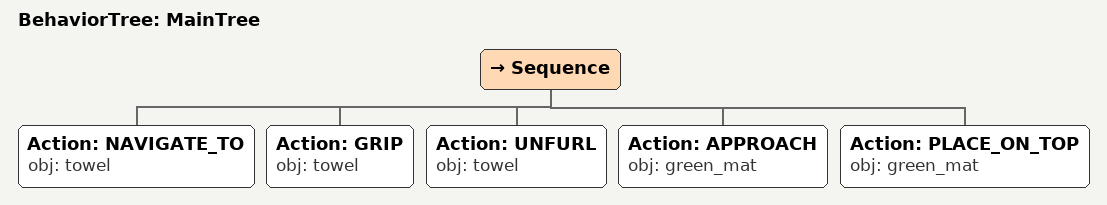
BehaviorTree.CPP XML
<root main_tree_to_execute="MainTree">
  <BehaviorTree ID="MainTree">
    <Sequence>
      <!-- Navigate to towel -->
      <Action ID="NAVIGATE_TO" obj="towel" />
      <!-- Grip towel -->
      <Action ID="GRIP" obj="towel" />
      <!-- Unfurl towel -->
      <Action ID="UNFURL" obj="towel" />
      <!-- Approach green_mat -->
      <Action ID="APPROACH" obj="green_mat" />
      <!-- Place on green_mat -->
      <Action ID="PLACE_ON_TOP" obj="green_mat" />
    </Sequence>
  </BehaviorTree>
</root>
